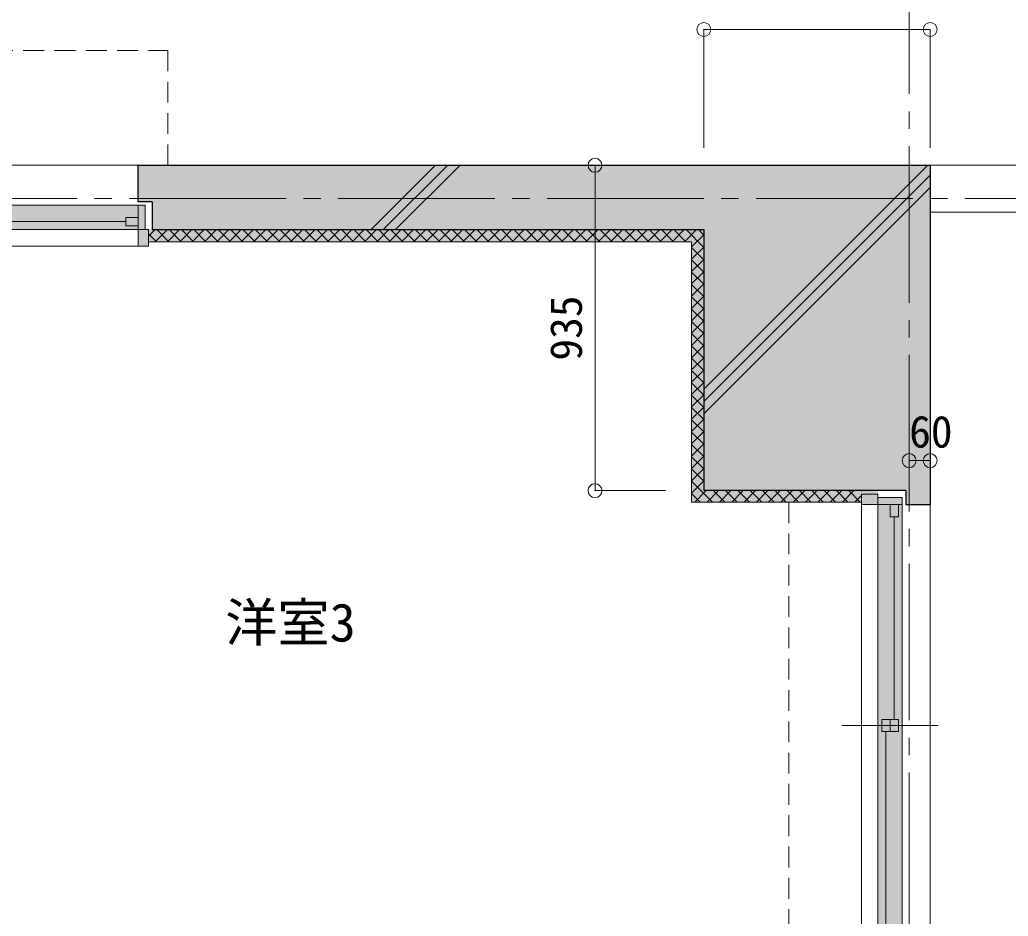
# Model space of a CAD drawing. Units: millimetres at full size, sheet at 1:50; details may follow other scales. Extents: x -9674 to 9699, y -6794 to 6791.
# Drawn here: x 3958 to 6797, y 1525 to 4101 of the extents above; entities that cross this region are included whole.
import ezdxf
from ezdxf.enums import TextEntityAlignment as Align

# ---------------------------------------------------------------- set-up
doc = ezdxf.new("R2010")
doc.units = ezdxf.units.MM
doc.header["$LTSCALE"] = 50
doc.header["$PDMODE"] = 32
doc.header["$PDSIZE"] = 40
doc.linetypes.add('CHAIN2', pattern=[12, 9, -1, 1, -1])
doc.linetypes.add('DASHED1', pattern=[1.8, 1.2, -0.6])
for name, color, linetype, lineweight in [('1-0_芯', 7, 'CHAIN2', 9), ('1-1_躯体', 2, 'Continuous', 25), ('1-3_建具', 3, 'Continuous', 18), ('1-6_ﾊﾞﾙｺﾆｰ・階段', 4, 'Continuous', 9), ('1-8_ハッチ', 4, 'Continuous', 9), ('1-A_文字', 7, 'Continuous', 9), ('1-B_寸法', 7, 'Continuous', 9), ('1-C_梁', 7, 'DASHED1', 9)]:
    doc.layers.add(name, color=color, linetype=linetype, lineweight=lineweight)
for name, color, linetype in [('4-0', 1, 'Continuous'), ('4-1', 2, 'Continuous'), ('4-F', 4, 'Continuous')]:
    doc.layers.add(name, color=color, linetype=linetype)
doc.styles.add('ＭＳ ゴシック', font='')
doc.styles.get('ＭＳ ゴシック').set_extended_font_data('MS Gothic')

msp = doc.modelspace()

# ---------------------------------------------------------------- linework, layer by layer
at = {"layer": '1-0_芯'}
for p, q in [((6512.5, 4337.68), (6512.5, -3842.32)), ((-8327.5, 3587.68), (8282.5, 3587.68))]:
    msp.add_line(p, q, dxfattribs=at)
at = {"layer": '1-1_躯体'}
for p, q in [((4297.5, 3682.68), (6572.5, 3682.68)), ((4297.5, 3577.68), (4297.5, 3682.68)), ((6572.5, 3682.68), (6572.5, 2707.66)), ((4337.5, 3577.68), (4297.5, 3577.68)), ((4337.5, 3577.68), (4337.5, 3497.68)), ((4337.5, 3497.68), (5922.5, 3497.68)), ((5922.5, 3497.68), (5922.5, 2747.66)), ((6502.5, 2747.66), (5922.5, 2747.66)), ((6502.5, 2747.66), (6502.5, 2707.66)), ((6502.5, 2707.66), (6572.5, 2707.66))]:
    msp.add_line(p, q, dxfattribs=at)
at = {"layer": '1-3_建具', "color": 7, "linetype": 'DASHED1', "lineweight": 9}
for p in [(3067.5, 4012.68), (4382.5, 3682.68)]:
    msp.add_line(p, (4382.5, 4012.68), dxfattribs=at)
at = {"layer": '1-3_建具', "color": 7, "lineweight": 9}
for p, q in [((4297.5, 3682.68), (3067.5, 3682.68)), ((3082.5, 3567.68), (4282.5, 3567.68)), ((4317.5, 3567.68), (4282.5, 3567.68)), ((4297.5, 3497.68), (4297.5, 3567.68)), ((4317.5, 3567.68), (4317.5, 3497.68)), ((3082.5, 3497.68), (4282.5, 3497.68)), ((4282.5, 3497.68), (4297.5, 3497.68)), ((4297.5, 3450.68), (3067.5, 3450.68)), ((6492.5, 2727.66), (6422.5, 2727.66)), ((6492.5, 2727.66), (6492.5, 2692.66)), ((6375.5, 1437.66), (6375.5, 2707.66)), ((6422.5, 2707.66), (6492.5, 2707.66)), ((6422.5, 2692.66), (6422.5, 2707.66)), ((6572.5, 1437.66), (6572.5, 2707.66)), ((6422.5, 2692.66), (6422.5, 1452.66)), ((6492.5, 2692.66), (6492.5, 1452.66)), ((6595.98, 2072.66), (6319.02, 2072.66))]:
    msp.add_line(p, q, dxfattribs=at)
at = {"layer": '1-3_建具'}
for p, q in [((4262.5, 3508.68), (4262.5, 3532.68)), ((4262.5, 3532.68), (4297.5, 3532.68)), ((4262.5, 3508.68), (4262.5, 3532.68)), ((4262.5, 3532.68), (4297.5, 3532.68)), ((3700, 3520.68), (4262.5, 3520.68)), ((4262.5, 3508.68), (4297.5, 3508.68)), ((4262.5, 3508.68), (4297.5, 3508.68)), ((4327.5, 3497.68), (4297.5, 3497.68)), ((4297.5, 3450.68), (4297.5, 3497.68)), ((4327.5, 3450.68), (4327.5, 3497.68)), ((4327.5, 3450.68), (4297.5, 3450.68)), ((4327.5, 3450.68), (4327.5, 3451.72)), ((6375.5, 2737.66), (6376.53, 2737.66)), ((6375.5, 2737.66), (6422.5, 2737.66)), ((6422.5, 2737.66), (6422.5, 2707.66)), ((6457.5, 2672.66), (6457.5, 2707.66)), ((6481.5, 2672.66), (6481.5, 2707.66)), ((6481.5, 2672.66), (6457.5, 2672.66)), ((6469.5, 2090.16), (6469.5, 2672.66)), ((6433.5, 2090.16), (6433.5, 2055.16)), ((6433.5, 2090.16), (6481.5, 2090.16)), ((6457.5, 2090.16), (6457.5, 2055.16)), ((6481.5, 2090.16), (6481.5, 2055.16)), ((6433.5, 2055.16), (6481.5, 2055.16)), ((6445.5, 2055.16), (6445.5, 1472.66))]:
    msp.add_line(p, q, dxfattribs=at)
msp.add_lwpolyline([(6375.5, 2737.66), (6375.5, 2707.66), (6422.5, 2707.66)], dxfattribs=at)
at = {"layer": '1-6_ﾊﾞﾙｺﾆｰ・階段', "color": 7}
for p, q in [((6572.5, 3682.68), (8032.5, 3682.68)), ((6572.5, 3547.68), (7897.5, 3547.68))]:
    msp.add_line(p, q, dxfattribs=at)
at = {"layer": '1-8_ハッチ'}
for p, q in [((4966.54, 3497.68), (5151.54, 3682.68)), ((5001.9, 3497.68), (5186.9, 3682.68)), ((5037.25, 3497.68), (5222.25, 3682.68)), ((5922.5, 3039.43), (6565.76, 3682.68)), ((5922.5, 3004.07), (6572.5, 3654.07)), ((5922.5, 2968.72), (6572.5, 3618.72)), ((4327.5, 3478.97), (4346.21, 3497.68)), ((4346.57, 3462.68), (4381.57, 3497.68)), ((4351.2, 3497.68), (4386.2, 3462.68)), ((4381.92, 3462.68), (4416.92, 3497.68)), ((4386.56, 3497.68), (4421.56, 3462.68)), ((4417.28, 3462.68), (4452.28, 3497.68)), ((4421.91, 3497.68), (4456.91, 3462.68)), ((4452.63, 3462.68), (4487.63, 3497.68)), ((4457.27, 3497.68), (4492.27, 3462.68)), ((4487.99, 3462.68), (4522.99, 3497.68)), ((4492.62, 3497.68), (4527.62, 3462.68)), ((4523.34, 3462.68), (4558.34, 3497.68)), ((4527.98, 3497.68), (4562.98, 3462.68)), ((4558.7, 3462.68), (4593.7, 3497.68)), ((4563.33, 3497.68), (4598.33, 3462.68)), ((4594.06, 3462.68), (4629.06, 3497.68)), ((4598.69, 3497.68), (4633.69, 3462.68)), ((4629.41, 3462.68), (4664.41, 3497.68)), ((4634.04, 3497.68), (4669.04, 3462.68)), ((4664.77, 3462.68), (4699.77, 3497.68)), ((4669.4, 3497.68), (4704.4, 3462.68)), ((4700.12, 3462.68), (4735.12, 3497.68)), ((4704.75, 3497.68), (4739.75, 3462.68)), ((4735.48, 3462.68), (4770.48, 3497.68)), ((4740.11, 3497.68), (4775.11, 3462.68)), ((4770.83, 3462.68), (4805.83, 3497.68)), ((4775.46, 3497.68), (4810.46, 3462.68)), ((4806.19, 3462.68), (4841.19, 3497.68)), ((4810.82, 3497.68), (4845.82, 3462.68)), ((4841.54, 3462.68), (4876.54, 3497.68)), ((4846.18, 3497.68), (4881.18, 3462.68)), ((4876.9, 3462.68), (4911.9, 3497.68)), ((4881.53, 3497.68), (4916.53, 3462.68)), ((4912.25, 3462.68), (4947.25, 3497.68)), ((4916.89, 3497.68), (4951.89, 3462.68)), ((4947.61, 3462.68), (4982.61, 3497.68)), ((4952.24, 3497.68), (4987.24, 3462.68)), ((4982.96, 3462.68), (5017.96, 3497.68)), ((4987.6, 3497.68), (5022.6, 3462.68)), ((5018.32, 3462.68), (5053.32, 3497.68)), ((5022.95, 3497.68), (5057.95, 3462.68)), ((5053.67, 3462.68), (5088.67, 3497.68)), ((5058.31, 3497.68), (5093.31, 3462.68)), ((5089.03, 3462.68), (5124.03, 3497.68)), ((5093.66, 3497.68), (5128.66, 3462.68)), ((5124.39, 3462.68), (5159.39, 3497.68)), ((5129.02, 3497.68), (5164.02, 3462.68)), ((5159.74, 3462.68), (5194.74, 3497.68)), ((5164.37, 3497.68), (5199.37, 3462.68)), ((5195.1, 3462.68), (5230.1, 3497.68)), ((5199.73, 3497.68), (5234.73, 3462.68)), ((5230.45, 3462.68), (5265.45, 3497.68)), ((5235.08, 3497.68), (5270.08, 3462.68)), ((5265.81, 3462.68), (5300.81, 3497.68)), ((5270.44, 3497.68), (5305.44, 3462.68)), ((5301.16, 3462.68), (5336.16, 3497.68)), ((5305.79, 3497.68), (5340.79, 3462.68)), ((5336.52, 3462.68), (5371.52, 3497.68)), ((5341.15, 3497.68), (5376.15, 3462.68)), ((5371.87, 3462.68), (5406.87, 3497.68)), ((5376.51, 3497.68), (5411.51, 3462.68)), ((5407.23, 3462.68), (5442.23, 3497.68)), ((5411.86, 3497.68), (5446.86, 3462.68)), ((5442.58, 3462.68), (5477.58, 3497.68)), ((5447.22, 3497.68), (5482.22, 3462.68)), ((5477.94, 3462.68), (5512.94, 3497.68)), ((5482.57, 3497.68), (5517.57, 3462.68)), ((5513.29, 3462.68), (5548.29, 3497.68)), ((5517.93, 3497.68), (5552.93, 3462.68)), ((5548.65, 3462.68), (5583.65, 3497.68)), ((5553.28, 3497.68), (5588.28, 3462.68)), ((5584, 3462.68), (5619, 3497.68)), ((5588.64, 3497.68), (5623.64, 3462.68)), ((5619.36, 3462.68), (5654.36, 3497.68)), ((5623.99, 3497.68), (5658.99, 3462.68)), ((5654.72, 3462.68), (5689.72, 3497.68)), ((5659.35, 3497.68), (5694.35, 3462.68)), ((5690.07, 3462.68), (5725.07, 3497.68)), ((5694.7, 3497.68), (5729.7, 3462.68)), ((5725.43, 3462.68), (5760.43, 3497.68)), ((5730.06, 3497.68), (5765.06, 3462.68)), ((5760.78, 3462.68), (5795.78, 3497.68)), ((5765.41, 3497.68), (5800.41, 3462.68)), ((5796.14, 3462.68), (5831.14, 3497.68)), ((5800.77, 3497.68), (5835.77, 3462.68)), ((5831.49, 3462.68), (5866.49, 3497.68)), ((5836.13, 3497.68), (5871.13, 3462.68)), ((5866.85, 3462.68), (5901.85, 3497.68)), ((5871.48, 3497.68), (5922.5, 3446.66)), ((5906.84, 3497.68), (5922.5, 3482.02)), ((4327.5, 3486.03), (4350.85, 3462.68)), ((5887.5, 3447.98), (5922.5, 3482.98)), ((4327.5, 3462.68), (5887.5, 3462.68)), ((5887.5, 3462.68), (5887.5, 2714.66)), ((5887.5, 3412.63), (5922.5, 3447.63)), ((5887.5, 3446.31), (5922.5, 3411.31)), ((5887.5, 3377.27), (5922.5, 3412.27)), ((5887.5, 3410.95), (5922.5, 3375.95)), ((5887.5, 3341.92), (5922.5, 3376.92)), ((5887.5, 3375.6), (5922.5, 3340.6)), ((5887.5, 3306.56), (5922.5, 3341.56)), ((5887.5, 3340.24), (5922.5, 3305.24)), ((5887.5, 3271.2), (5922.5, 3306.2)), ((5887.5, 3304.89), (5922.5, 3269.89)), ((5887.5, 3235.85), (5922.5, 3270.85)), ((5887.5, 3269.53), (5922.5, 3234.53)), ((5887.5, 3200.49), (5922.5, 3235.49)), ((5887.5, 3234.18), (5922.5, 3199.18)), ((5887.5, 3165.14), (5922.5, 3200.14)), ((5887.5, 3198.82), (5922.5, 3163.82)), ((5887.5, 3129.78), (5922.5, 3164.78)), ((5887.5, 3163.47), (5922.5, 3128.47)), ((5887.5, 3094.43), (5922.5, 3129.43)), ((5887.5, 3128.11), (5922.5, 3093.11)), ((5887.5, 3059.07), (5922.5, 3094.07)), ((5887.5, 3092.76), (5922.5, 3057.76)), ((5887.5, 3023.72), (5922.5, 3058.72)), ((5887.5, 3057.4), (5922.5, 3022.4)), ((5887.5, 2988.36), (5922.5, 3023.36)), ((5887.5, 3022.05), (5922.5, 2987.05)), ((5887.5, 2953.01), (5922.5, 2988.01)), ((5887.5, 2986.69), (5922.5, 2951.69)), ((5887.5, 2917.65), (5922.5, 2952.65)), ((5887.5, 2951.33), (5922.5, 2916.33)), ((5887.5, 2882.3), (5922.5, 2917.3)), ((5887.5, 2915.98), (5922.5, 2880.98)), ((5887.5, 2846.94), (5922.5, 2881.94)), ((5887.5, 2880.62), (5922.5, 2845.62)), ((5887.5, 2811.59), (5922.5, 2846.59)), ((5887.5, 2845.27), (5922.5, 2810.27)), ((5887.5, 2776.23), (5922.5, 2811.23)), ((5887.5, 2809.91), (5922.5, 2774.91)), ((5887.5, 2740.87), (5922.5, 2775.87)), ((5887.5, 2774.56), (5947.4, 2714.66)), ((5887.5, 2739.2), (5912.04, 2714.66)), ((5896.64, 2714.66), (5929.64, 2747.66)), ((5932, 2714.66), (5965, 2747.66)), ((5949.75, 2747.66), (5982.75, 2714.66)), ((5967.35, 2714.66), (6000.35, 2747.66)), ((5985.11, 2747.66), (6018.11, 2714.66)), ((6002.71, 2714.66), (6035.71, 2747.66)), ((6020.46, 2747.66), (6053.46, 2714.66)), ((6038.06, 2714.66), (6071.06, 2747.66)), ((6055.82, 2747.66), (6088.82, 2714.66)), ((6073.42, 2714.66), (6106.42, 2747.66)), ((6091.17, 2747.66), (6124.17, 2714.66)), ((6108.77, 2714.66), (6141.77, 2747.66)), ((6126.53, 2747.66), (6159.53, 2714.66)), ((6144.13, 2714.66), (6177.13, 2747.66)), ((6161.88, 2747.66), (6194.88, 2714.66)), ((6179.49, 2714.66), (6212.49, 2747.66)), ((6197.24, 2747.66), (6230.24, 2714.66)), ((6214.84, 2714.66), (6247.84, 2747.66)), ((6232.59, 2747.66), (6265.59, 2714.66)), ((6250.2, 2714.66), (6283.2, 2747.66)), ((6267.95, 2747.66), (6300.95, 2714.66)), ((6285.55, 2714.66), (6318.55, 2747.66)), ((6303.3, 2747.66), (6336.3, 2714.66)), ((6320.91, 2714.66), (6353.91, 2747.66)), ((6338.66, 2747.66), (6371.66, 2714.66)), ((6356.26, 2714.66), (6375.5, 2733.9)), ((6374.02, 2747.66), (6375.5, 2746.18)), ((6375.5, 2714.66), (5887.5, 2714.66))]:
    msp.add_line(p, q, dxfattribs=at)
at = {"layer": '1-B_寸法'}
for p, q in [((5922.5, 4072.88), (5922.5, 3732.68)), ((5922.5, 4072.88), (6572.5, 4072.88)), ((6572.5, 4072.88), (6572.5, 3732.68)), ((5609.96, 2747.66), (5609.96, 3682.68)), ((6572.5, 2833.98), (6512.5, 2833.98)), ((5609.96, 2747.66), (5812.72, 2747.66))]:
    msp.add_line(p, q, dxfattribs=at)
at = {"layer": '1-B_寸法', "color": 3}
for p in [(5922.5, 4072.88), (6572.5, 4072.88), (5609.96, 3682.68), (6512.5, 2833.98), (6572.5, 2833.98), (5609.96, 2747.66)]:
    msp.add_point(p, dxfattribs=at)
at = {"layer": '1-C_梁'}
msp.add_line((6166.53, 2714.66), (6166.53, 1428.68), dxfattribs=at)
at = {"layer": '4-0'}
for points in [[(4297.5, 3682.68), (4297.5, 3577.68), (4337.5, 3577.68)], [(6572.5, 3682.68), (4297.5, 3682.68), (4337.5, 3577.68)], [(6572.5, 3682.68), (4337.5, 3577.68), (5922.5, 3497.68)], [(6572.5, 3682.68), (5922.5, 3497.68), (5922.5, 2747.66)], [(6572.5, 3682.68), (5922.5, 2747.66), (6502.5, 2747.66)], [(6572.5, 3682.68), (6502.5, 2747.66), (6502.5, 2707.66)], [(6502.5, 2707.66), (6572.5, 2707.66), (6572.5, 3682.68)], [(4337.5, 3577.68), (4337.5, 3497.68), (5922.5, 3497.68)]]:
    msp.add_solid(points, dxfattribs=at)
at = {"layer": '4-1'}
for points in [[(3047.5, 3567.68), (3047.5, 3497.68), (4317.5, 3567.68), (4317.5, 3497.68)], [(6422.5, 1417.66), (6492.5, 1417.66), (6422.5, 2727.66), (6492.5, 2727.66)]]:
    msp.add_solid(points, dxfattribs=at)
at = {"layer": '4-F'}
for points in [[(4297.5, 3497.68), (4297.5, 3450.68), (4327.5, 3451.72)], [(4297.5, 3497.68), (4327.5, 3451.72), (4327.5, 3462.68)], [(4297.5, 3497.68), (4327.5, 3462.68), (5887.5, 3462.68)], [(5922.5, 3497.68), (4297.5, 3497.68), (5887.5, 3462.68)], [(5922.5, 3497.68), (5887.5, 3462.68), (5887.5, 2714.66)], [(5887.5, 2714.66), (5922.5, 2747.66), (5922.5, 3497.68)], [(5887.5, 2714.66), (6375.5, 2714.66), (5922.5, 2747.66)], [(6422.5, 2737.66), (6422.48, 2747.8), (5922.5, 2747.66)], [(6375.5, 2714.66), (6422.5, 2737.66), (5922.5, 2747.66)], [(6375.5, 2707.66), (6422.5, 2707.66), (6422.5, 2737.66)], [(6375.5, 2714.66), (6375.5, 2707.66), (6422.5, 2737.66)]]:
    msp.add_solid(points, dxfattribs=at)

# ---------------------------------------------------------------- texts
at = {"layer": '1-A_文字', "style": 'ＭＳ ゴシック'}
msp.add_text('洋室3', height=110, dxfattribs=at).set_placement((4547.72, 2280.89), align=Align.BOTTOM_LEFT)
at = {"layer": '1-B_寸法', "style": 'ＭＳ ゴシック'}
msp.add_text('935', height=91.64, rotation=90, dxfattribs=at).set_placement((5599.96, 3121.42), align=Align.BOTTOM_LEFT)
msp.add_text('60', height=91.64, dxfattribs=at).set_placement((6512.31, 2843.98), align=Align.BOTTOM_LEFT)

doc.saveas('drawing.dxf')
